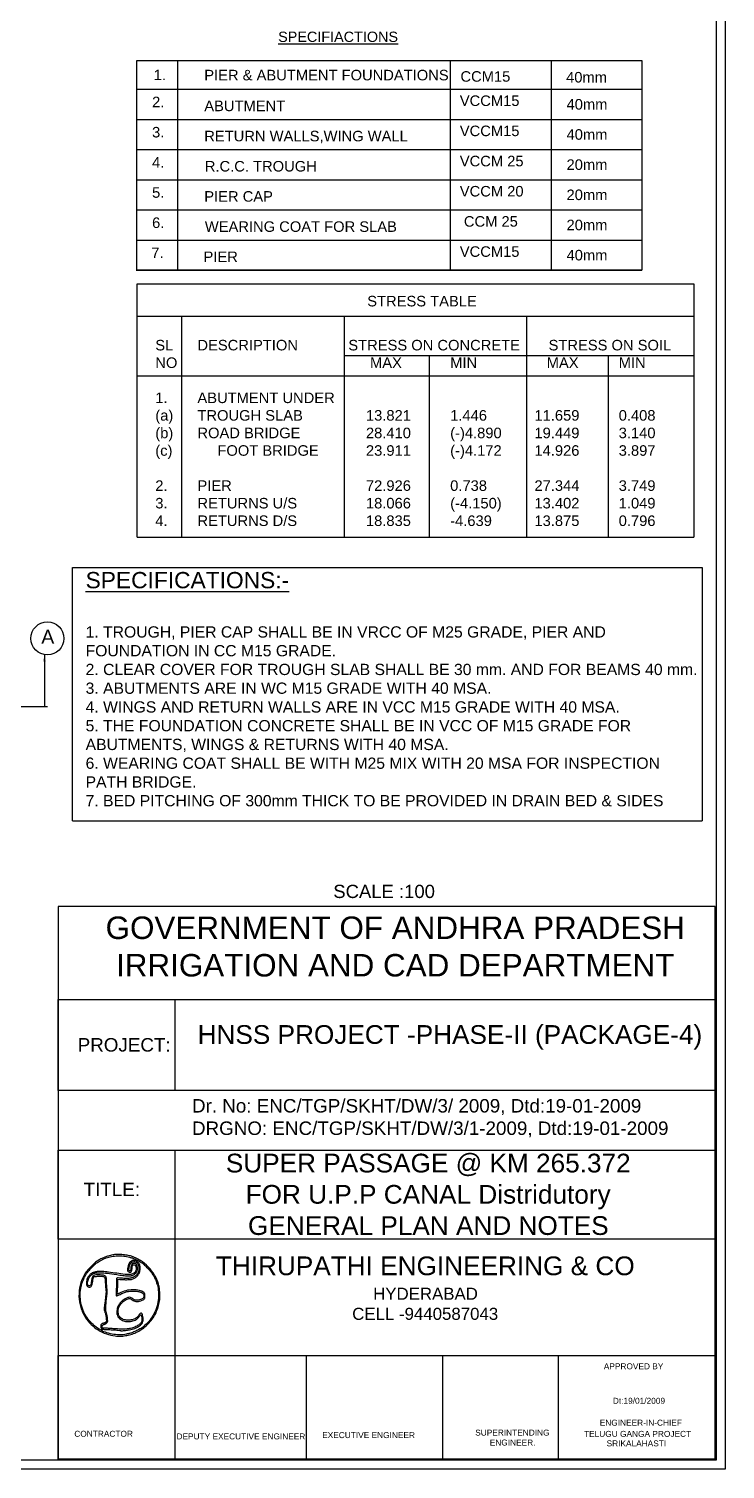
# Model space of a CAD drawing. Header units: millimetres. Extents: x 5124 to 6568637, y 2311 to 91879094.
# Drawn here: x 3454903 to 3464822, y 45928908 to 45949419 of the extents above; entities that cross this region are included whole.
import ezdxf

# ---------------------------------------------------------------- set-up
doc = ezdxf.new("R2010")
doc.units = ezdxf.units.MM
doc.header["$MEASUREMENT"] = 0
doc.linetypes.add('ACAD_ISO10W100', pattern=[18, 12, -3, 0, -3])
doc.layers.add('DRAWING', color=7, linetype='Continuous')
doc.layers.add('TEXT', color=7, linetype='Continuous')
doc.styles.get("Standard").update_dxf_attribs({"font": 'arial.ttf', "height": 120})
doc.dimstyles.get("Standard").update_dxf_attribs({"dimtxt": 200, "dimasz": 110, "dimexe": 0.18, "dimexo": 0.0625, "dimgap": 0.09, "dimtad": 0, "dimtih": 1, "dimtoh": 1, "dimdec": 0, "dimzin": 0, "dimdsep": 46, "dimtxsty": 'Standard', "dimblk": 'OBLIQUE', "dimcen": 0.09, "dimse1": 1, "dimse2": 1, "dimadec": 0, "dimazin": 0, "dimtfac": 1, "dimtdec": 0, "dimtofl": 0, "dimtmove": 0, "dimatfit": 3, "dimfxl": 1, "dimtolj": 1, "dimtzin": 0, "dimarcsym": 0})

# ---------------------------------------------------------------- blocks, each defined once
blk = doc.blocks.new('_Oblique')
at = {"color": 0, "linetype": 'ByBlock', "lineweight": -2}
blk.add_line((-0.5, -0.5), (0.5, 0.5), dxfattribs=at)

msp = doc.modelspace()

# ---------------------------------------------------------------- linework, layer by layer
for points in [[(3456097.6, 45931958.4, 0.011371), (3456034, 45931943, 0.02579), (3455987, 45931927.9, 0.027062), (3455943.1, 45931908.4, 0.013799), (3455890.1, 45931879.6, 0.049276), (3455842.3, 45931845.1, 0.020623), (3455785, 45931790.1, 0.020736), (3455731.2, 45931729.3, 0.039557), (3455694.3, 45931675.7, 0.070595), (3455635.1, 45931528.8, 0.067578), (3455617.9, 45931369.1, 0.067285), (3455643.9, 45931209.9, 0.06891), (3455711.2, 45931064.7, 0.057705), (3455790.3, 45930968.2, 0.054334), (3455890.9, 45930890.2, 0.05355), (3456007.4, 45930834.7, 0.052844), (3456133.6, 45930804.9, 0.040381), (3456204.6, 45930801.6, 0.03202), (3456281, 45930809.3, 0.031364), (3456357.7, 45930826.9, 0.03411), (3456429.4, 45930853.6, 0.075635), (3456573, 45930946.8, 0.073326), (3456684.1, 45931079.4, 0.073591), (3456751.9, 45931238, 0.077104), (3456769.4, 45931406.8, 0.004861), (3456766.6, 45931453.7, 0.019003), (3456763.4, 45931482.5, 0.02286), (3456758.4, 45931508.3, 0.009468), (3456749.4, 45931542.7, 0.065489), (3456693.8, 45931672, 0.057691), (3456604.7, 45931788.7, 0.058022), (3456491.9, 45931881.3, 0.068022), (3456366.5, 45931939.7, 0.035725), (3456303.3, 45931954.4, 0.021943), (3456227.4, 45931963, 0.021989), (3456153.5, 45931964.9, 0.048915)], [(3456336.3, 45931927.3, -0.010053), (3456377.7, 45931915.4, -0.02116), (3456409.2, 45931904.2, -0.022523), (3456438.4, 45931890.9, -0.013074), (3456472.2, 45931872.4, -0.040153), (3456535.5, 45931828.5, -0.032263), (3456596, 45931771.9, -0.031944), (3456649.5, 45931707.4, -0.036921), (3456691.5, 45931639.4, -0.012801), (3456705.7, 45931610.3, -0.018323), (3456716.6, 45931583.7, -0.011926), (3456724.3, 45931561.6, -0.421559), (3456721.9, 45931557.3, 0.438354), (3456721.6, 45931556.5, 0.035377), (3456722.6, 45931554.4, 0.030088), (3456724.4, 45931551.5, 0.016409), (3456727, 45931548.2, -0.136522), (3456739.4, 45931520.4, -0.015322), (3456747.6, 45931450.9, -0.019775), (3456751.2, 45931376.4, -0.035566), (3456747.4, 45931315.4, -0.046854), (3456721.9, 45931204.9, -0.049001), (3456676.4, 45931103, -0.049074), (3456612.1, 45931011.9, -0.047266), (3456530.6, 45930933.9, -0.036649), (3456486.6, 45930904, -0.020541), (3456429.2, 45930874.1, -0.020402), (3456371.5, 45930849.7, -0.050634), (3456327.2, 45930838.1, 0.011096), (3456319, 45930836.6, 0.006376), (3456309.1, 45930834.4, 0.006368), (3456299.2, 45930832, 0.010561), (3456291, 45930829.7, -0.075797), (3456214.6, 45930818.8, -0.036256), (3456115.5, 45930826.8, -0.035773), (3456014.7, 45930849.9, -0.053967), (3455931.9, 45930885.4, -0.043816), (3455838.3, 45930949.4, -0.050353), (3455762, 45931026.2, -0.04992), (3455702, 45931117.2, -0.041857), (3455657.1, 45931223.8, -0.041799), (3455643.9, 45931279.7, -0.022952), (3455636.8, 45931349.7, -0.022835), (3455636, 45931421.3, -0.036198), (3455642.6, 45931482.2, -0.027029), (3455655.3, 45931535.5, -0.021589), (3455674.4, 45931591.3, -0.021847), (3455698, 45931644.3, -0.030803), (3455723.8, 45931689.1, -0.030973), (3455755.4, 45931730.8, -0.014365), (3455801.1, 45931781.2, -0.013732), (3455848, 45931827.4, -0.048124), (3455881.7, 45931853.2, -0.015617), (3455908.5, 45931868.7, -0.006514), (3455945.6, 45931888.1, -0.006284), (3455982.3, 45931906.2, -0.02113), (3456007, 45931916.7, -0.047647), (3456081, 45931936.7, -0.034153), (3456166.4, 45931945.3, -0.033468), (3456254.3, 45931942.2, -0.039389)], [(3456369.5, 45931875.3, 0.079905), (3456354.3, 45931865.9, 0.042826), (3456338.9, 45931850.1, 0.042991), (3456326.7, 45931832.2, 0.097401), (3456321.6, 45931816.8, -0.017144), (3456320.2, 45931808.1, -0.007361), (3456317.8, 45931796.6, -0.007273), (3456314.8, 45931784.5, -0.009527), (3456311.7, 45931773.5, 0.057314), (3456307.9, 45931751.8, 0.105744), (3456310.5, 45931734.2, 0.129803), (3456319.5, 45931721.6, 0.112787), (3456334, 45931714.2, 0.089359), (3456351.2, 45931713, 0.205539), (3456362.3, 45931719.3, 0.119945), (3456369.1, 45931734.9, 0.023277), (3456372.9, 45931765.5, -0.017196), (3456376.5, 45931796.9, -0.101894), (3456382.1, 45931812.3, -0.209902), (3456391.3, 45931818.6, -0.109281), (3456405.5, 45931818.2, -0.199104), (3456423.4, 45931805, -0.104543), (3456432.5, 45931778.4, -0.087788), (3456430.8, 45931746, -0.092435), (3456418, 45931716.8, -0.140361), (3456388.4, 45931692.1, -0.085225), (3456343.8, 45931681, -0.045138), (3456273.8, 45931681.9, -0.010085), (3456155, 45931696.8, 0.001129), (3456039.9, 45931713.3, 0.010475), (3455990, 45931719.3, 0.019654), (3455952.2, 45931721.5, 0.009807), (3455904.3, 45931721.5, 0.021045), (3455853.7, 45931718.4, 0.064199), (3455820.3, 45931710.5, 0.07759), (3455793.6, 45931695.4, 0.04157), (3455765.9, 45931669.4, 0.033858), (3455746.8, 45931645.2, 0.055821), (3455734.6, 45931622.2, 0.056084), (3455727.8, 45931597.2, 0.03454), (3455725.3, 45931566.7, 0.036481), (3455727.1, 45931536, 0.103396), (3455734.2, 45931515.9, 0.148662), (3455746.8, 45931504.6, 0.109578), (3455765.3, 45931500.5, 0.120124), (3455783.6, 45931504.9, 0.145), (3455796.3, 45931517.1, 0.076305), (3455805.3, 45931540.9, 0.015923), (3455813.4, 45931585, -0.009484), (3455817, 45931606.8, -0.012925), (3455821.3, 45931626.4, -0.009784), (3455825.5, 45931642.4, -0.12767), (3455828.6, 45931647.6, -0.187867), (3455840.5, 45931652.9, -0.006627), (3455892, 45931654.4, -0.01166), (3455941.8, 45931654.1, -0.060862), (3455968.9, 45931650, -0.161099), (3455980.1, 45931642.4, -0.110854), (3455986.7, 45931628.4, -0.037878), (3455990.6, 45931600.9, -0.003666), (3455994.5, 45931533.7, 0.004284), (3455996, 45931509.2, 0.004704), (3455997.8, 45931485.4, 0.004401), (3455999.8, 45931465.1, 0.023561), (3456001.4, 45931454.2, -0.066487), (3456002.7, 45931434.7, -0.007257), (3455999.1, 45931389.9, -0.006419), (3455992, 45931324.9, -0.001903), (3455979.4, 45931225.6, 0.0101), (3455976.2, 45931196.1, 0.046767), (3455976.3, 45931179, 0.054451), (3455979.6, 45931163.5, 0.016832), (3455987.8, 45931141, -0.025497), (3455994.1, 45931122.6, -0.017703), (3455999.4, 45931101.4, -0.016989), (3456003.5, 45931078.6, -0.017395), (3456005.9, 45931055.8), (3456009.5, 45931007), (3455986.3, 45930993.9, -0.015536), (3455976.7, 45930988.9, -0.017122), (3455967.2, 45930984.7, -0.016739), (3455958.8, 45930981.7, -0.078777), (3455953.8, 45930980.9, 0.131176), (3455941.6, 45930977.6, 0.136592), (3455932.9, 45930968.8, 0.106124), (3455928.6, 45930954.7, 0.058162), (3455929.2, 45930936.6, 0.016688), (3455931.1, 45930926.5, 0.019181), (3455933.6, 45930917, 0.018627), (3455936.3, 45930909.2, 0.096084), (3455938.7, 45930905.3, 0.155202), (3455942.9, 45930903, 0.015688), (3455954.5, 45930900.9, 0.01847), (3455968.8, 45930899.4, 0.013691), (3455984.7, 45930898.8, -0.011921), (3456038.6, 45930896.8, -0.00413), (3456116.3, 45930891.4, -0.001098), (3456198.6, 45930884.8, -0.118504), (3456209.1, 45930881.4, 0.16291), (3456221.1, 45930878.6, 0.003581), (3456281.2, 45930884.6, 0.008625), (3456339, 45930891.8, 0.028406), (3456376.6, 45930899.3, 0.032579), (3456412.2, 45930911.1, 0.025466), (3456449.1, 45930928.3, 0.026004), (3456481.6, 45930947.7, 0.061344), (3456502.9, 45930966.2, 0.068447), (3456521.6, 45930993.7, 0.076262), (3456531.4, 45931024.3, 0.067476), (3456532.2, 45931059.4, 0.040065), (3456524.2, 45931100.5, 0.044341), (3456516.7, 45931120.2, 0.167899), (3456507.6, 45931129.4, 0.248042), (3456497.2, 45931129, 0.093969), (3456485.7, 45931119.3, -0.014529), (3456449.4, 45931076.9, -0.059632), (3456423.9, 45931054.8, -0.07471), (3456396.9, 45931041.8, -0.031322), (3456357.5, 45931032.4, -0.011719), (3456332.3, 45931028.7, -0.030157), (3456314, 45931027.5, -0.035481), (3456297.4, 45931028.6, -0.022756), (3456278.5, 45931032.1, -0.041651), (3456249.2, 45931041.5, -0.044873), (3456222.7, 45931055.5, -0.048687), (3456201.2, 45931072.5, -0.078972), (3456187.3, 45931091.1, -0.088886), (3456178.7, 45931117.8, -0.038681), (3456176.7, 45931155.1, -0.038538), (3456180.5, 45931193.4, -0.068656), (3456190.2, 45931223.4, -0.047822), (3456207.9, 45931252.4, -0.035478), (3456232.5, 45931280.8, -0.035754), (3456260.5, 45931305.2, -0.052131), (3456288.5, 45931322, -0.030465), (3456318.3, 45931333.7, -0.089851), (3456340.1, 45931336.7, -0.11423), (3456358.4, 45931331.6, -0.067663), (3456376.7, 45931318.1, 0.096235), (3456400, 45931302.9, 0.073317), (3456429.6, 45931295.7, 0.064558), (3456463.6, 45931296.9, 0.048869), (3456499.8, 45931306.6, 0.015923), (3456533.1, 45931320.4, 0.109612), (3456547.3, 45931330.9, 0.141247), (3456553.8, 45931345.3, 0.03256), (3456556.1, 45931372, 0.013265), (3456556, 45931392.9, 0.061516), (3456554.1, 45931404.7, 0.091027), (3456549.8, 45931413.4, 0.050414), (3456541.7, 45931422.2, 0.128873), (3456478.1, 45931454.5, 0.05989), (3456385.2, 45931463.3, 0.055893), (3456283.7, 45931449.3, 0.065288), (3456193.4, 45931413.3, -0.008116), (3456182.5, 45931407.4, -0.012981), (3456172.9, 45931402.8, -0.006773), (3456164.9, 45931399.3, -0.304845), (3456163.2, 45931399.6, -0.211798), (3456162.5, 45931401.6, -0.000838), (3456163.7, 45931425.5, -0.003985), (3456165.4, 45931452.9, -0.002472), (3456167.7, 45931485, 0.004385), (3456170.1, 45931518.5, 0.005065), (3456171.7, 45931550.6, 0.004554), (3456172.6, 45931577.7, 0.029433), (3456172.1, 45931591.4), (3456169.9, 45931614.6), (3456197.2, 45931610.4, 0.022308), (3456212.1, 45931608.8, 0.005402), (3456236.9, 45931607.5, 0.005531), (3456265.4, 45931606.6, 0.005473), (3456294, 45931606.3, 0.006594), (3456334.5, 45931606.9, 0.031106), (3456357.6, 45931608.9, 0.045299), (3456375.9, 45931613.5, 0.025886), (3456397.2, 45931622.1, 0.074598), (3456436.7, 45931648.3, 0.070434), (3456467.7, 45931685.5, 0.07263), (3456486.5, 45931728.6, 0.089071), (3456490.3, 45931772.3, 0.01957), (3456486.2, 45931803.9, 0.056074), (3456480.1, 45931825.1, 0.065261), (3456470, 45931842.6, 0.034277), (3456453.4, 45931861.4, 0.027009), (3456441.9, 45931871.6, 0.068734), (3456432.4, 45931877.3, 0.07176), (3456421.9, 45931880, 0.031521), (3456407.6, 45931880.7, 0.016443), (3456396.7, 45931880.2, 0.015199), (3456385.7, 45931878.9, 0.015395), (3456375.9, 45931877.2, 0.04795)], [(3456433.9, 45931855.4, -0.056619), (3456450.8, 45931838.1, -0.070112), (3456462.1, 45931818.5, -0.063176), (3456468.2, 45931795, -0.036102), (3456469.9, 45931765.7, -0.026103), (3456467.9, 45931735.7, -0.05922), (3456462.5, 45931713.6, -0.061276), (3456452.3, 45931693.9, -0.029698), (3456434.8, 45931671.4, -0.094532), (3456400.7, 45931644.8, -0.069609), (3456355.3, 45931629, -0.05177), (3456295.3, 45931623.4, -0.023109), (3456216, 45931628, 0.014899), (3456176.4, 45931630.9, 0.124815), (3456159, 45931627.3, 0.252886), (3456151.7, 45931617, 0.073732), (3456152.1, 45931596.9, -0.042717), (3456153.2, 45931583.1, -0.005288), (3456152.8, 45931553, -0.006212), (3456151.4, 45931517.3, -0.005103), (3456149.2, 45931479.1, 0.004606), (3456146.7, 45931437.9, 0.010714), (3456145.7, 45931407, 0.007341), (3456145.9, 45931383.6, 0.193504), (3456148.3, 45931377.9, 0.272952), (3456153.4, 45931376.6, 0.017404), (3456168.8, 45931381.6, 0.018882), (3456189.4, 45931390, 0.007944), (3456216.5, 45931402.8, -0.00991), (3456253.1, 45931419.9, -0.029968), (3456278.8, 45931429.5, -0.03192), (3456304.7, 45931435.7, -0.012489), (3456340.9, 45931441, -0.031624), (3456402.4, 45931444.5, -0.042774), (3456457.9, 45931439.4, -0.049658), (3456503.2, 45931426.6, -0.102801), (3456533.9, 45931406.5, -0.146745), (3456539.8, 45931395.4, -0.055372), (3456541.4, 45931377.8, -0.054274), (3456539, 45931359.4, -0.094139), (3456532.7, 45931345.3, -0.119575), (3456519.3, 45931333.5, -0.039208), (3456494.9, 45931323, -0.03788), (3456466.1, 45931315.6, -0.043914), (3456437.9, 45931313.2, -0.027336), (3456421.5, 45931314.1, -0.068469), (3456409.9, 45931317, -0.065144), (3456399.1, 45931323, -0.022939), (3456385.4, 45931334.3, 0.07041), (3456362.2, 45931350, 0.111511), (3456339, 45931355.5, 0.08847), (3456311.8, 45931350.9, 0.032101), (3456275.9, 45931335.3, 0.049567), (3456245.3, 45931315.7, 0.035227), (3456215.2, 45931288.2, 0.034846), (3456188.9, 45931256.3, 0.044392), (3456169.5, 45931223.4, 0.072348), (3456162.1, 45931199.4, 0.020236), (3456157.6, 45931160.1, 0.012952), (3456155.8, 45931120.7, 0.265664), (3456161.2, 45931110.7, -0.115377), (3456163.5, 45931108.4, -0.049412), (3456165.4, 45931104.6, -0.04534), (3456166.7, 45931099.9, -0.044785), (3456167.1, 45931095.1, 0.179828), (3456173.2, 45931078.7, 0.032309), (3456196.5, 45931055, 0.035345), (3456224.6, 45931033.2, 0.067561), (3456250.3, 45931020.7, 0.028537), (3456280, 45931012.7, 0.039847), (3456307.3, 45931009.3, 0.038236), (3456335.6, 45931010.2, 0.023572), (3456368.6, 45931015.3, 0.033201), (3456402.5, 45931024.6, 0.052304), (3456429.9, 45931037.5, 0.054197), (3456453.3, 45931055.3, 0.038969), (3456475.2, 45931079.7, -0.007998), (3456483.6, 45931090.3, -0.011914), (3456491.3, 45931099.3, -0.007046), (3456498, 45931106.4, -0.189724), (3456500.3, 45931107.5, -0.31512), (3456502.2, 45931106.4, -0.012989), (3456505.2, 45931098.7, -0.018519), (3456508.5, 45931089, -0.0116), (3456511.5, 45931077.3, -0.076654), (3456515.2, 45931033.5, -0.116551), (3456503.8, 45930997.2, -0.101292), (3456475.9, 45930966.4, -0.047771), (3456429.6, 45930938.8, -0.047916), (3456369.5, 45930917.2, -0.038807), (3456302, 45930905.5, -0.030246), (3456218.9, 45930902.6, -0.013533), (3456109.7, 45930908.5, 0.003397), (3456074.6, 45930911, 0.003258), (3456038.9, 45930913.2, 0.003226), (3456007.4, 45930914.7, 0.011736), (3455987.4, 45930915), (3455949.6, 45930914.8), (3455949.6, 45930932.7), (3455949.6, 45930946.7), (3455949.6, 45930955.2, -0.255878), (3455950.8, 45930957.4, -0.021331), (3455956.6, 45930960.7, -0.024284), (3455964.2, 45930964.3, -0.016153), (3455973.3, 45930967.6, 0.029102), (3455983.4, 45930971.7, 0.019825), (3455994.5, 45930977.4, 0.020023), (3456004.8, 45930983.8, 0.037497), (3456012.5, 45930989.9, 0.047773), (3456021.3, 45930999.9, 0.109676), (3456025.4, 45931009, 0.059805), (3456026.4, 45931022.2, 0.007063), (3456024.7, 45931051.5, 0.017193), (3456022.5, 45931072.2, 0.01193), (3456018.6, 45931095.4, 0.012048), (3456013.9, 45931117.5, 0.024163), (3456008.8, 45931134.7, -0.021994), (3456002.4, 45931156.2, -0.038871), (3455999.3, 45931174.5, -0.030789), (3455998.7, 45931195.8, -0.009072), (3456000.4, 45931228.3, -0.001709), (3456002.1, 45931251.7, -0.001884), (3456004, 45931274.4, -0.001751), (3456005.7, 45931293.7, -0.009616), (3456006.8, 45931304.1, 0.002783), (3456016.3, 45931380.1, 0.015642), (3456019.8, 45931420.8, 0.027419), (3456019.9, 45931450.5, 0.025052), (3456016.7, 45931480.9, -0.013359), (3456014.1, 45931501, -0.007032), (3456012, 45931526, -0.006991), (3456010.5, 45931551.8, -0.010691), (3456010, 45931574.1, 0.009817), (3456009.1, 45931614.6, 0.054013), (3456005.9, 45931636.2, 0.099692), (3455999.1, 45931650.1, 0.084336), (3455987.1, 45931661.2, 0.111049), (3455965.6, 45931669.3, 0.01671), (3455919.4, 45931674.1, 0.019303), (3455872.2, 45931675.6, 0.061247), (3455840.9, 45931671.6, 0.116126), (3455822.9, 45931662.1, 0.097571), (3455809.6, 45931645.1, 0.067516), (3455800.5, 45931618.8, 0.026486), (3455794.9, 45931580.6, -0.029178), (3455789.8, 45931547.4, -0.08956), (3455781.3, 45931526.5, -0.186289), (3455769.8, 45931518, -0.209405), (3455756.3, 45931520, -0.132851), (3455746.1, 45931530.9, -0.091992), (3455741.1, 45931547.2, -0.064225), (3455741.3, 45931569.3, -0.027894), (3455747.1, 45931598.3, -0.043994), (3455756.9, 45931626.3, -0.055217), (3455770.9, 45931649.8, -0.053692), (3455790.1, 45931670.3, -0.038475), (3455815.4, 45931688.8, -0.115688), (3455855.3, 45931702.2, -0.031518), (3455922.1, 45931704.3, -0.022483), (3456017.5, 45931697, -0.007666), (3456155, 45931678, 0.006179), (3456197.2, 45931672.1, 0.0054), (3456241.4, 45931666.9, 0.005436), (3456281.5, 45931663.1, 0.016056), (3456309.1, 45931661.7, 0.009603), (3456340, 45931661.7, 0.036421), (3456359.3, 45931663.4, 0.048057), (3456375.2, 45931667.7, 0.026799), (3456393.7, 45931675.7, 0.051449), (3456419.5, 45931692.1, 0.079901), (3456437.3, 45931711.5, 0.083725), (3456447.6, 45931734.8, 0.062275), (3456451.1, 45931762.7, 0.027547), (3456450.3, 45931776.8, 0.025908), (3456448, 45931791, 0.027051), (3456444.4, 45931804, 0.042534), (3456439.8, 45931814.7, 0.029286), (3456432.5, 45931826.6, 0.113768), (3456426.1, 45931832.4, 0.10469), (3456417.5, 45931835.1, 0.022841), (3456402, 45931835.8, 0.022154), (3456386.4, 45931835.1, 0.107946), (3456378.1, 45931832.4, 0.118554), (3456371.9, 45931826.7, 0.029201), (3456365, 45931814.6, 0.04357), (3456360.8, 45931804.1, 0.022936), (3456357.4, 45931790.5, 0.022268), (3456355.2, 45931775.7, 0.027017), (3456354.4, 45931761.8, -0.013965), (3456354, 45931746.8, -0.050225), (3456352.5, 45931737.3, -0.097184), (3456349.9, 45931731.9, -0.23583), (3456346.1, 45931730, -0.162421), (3456335.5, 45931733.6, -0.180712), (3456329.8, 45931742.6, -0.084641), (3456329.1, 45931759.3, -0.019045), (3456333.7, 45931787.5, -0.042593), (3456343.8, 45931821.5, -0.090406), (3456358.1, 45931844.8, -0.113659), (3456377.3, 45931858.2, -0.096515), (3456401.7, 45931863, -0.029399), (3456411.1, 45931862.4, -0.028215), (3456420.6, 45931860.7, -0.029397), (3456428.7, 45931858.3, -0.08398)]]:
    msp.add_lwpolyline(points, format="xyb", close=True)
at = {"layer": 'DRAWING'}
for points in [[(3419340.5, 45961234), (3464821.5, 45961234), (3464821.5, 45928907.5), (3419340.5, 45928907.5)], [(3419468.6, 45961105.9), (3464693.4, 45961105.9), (3464693.4, 45929035.6), (3419468.6, 45929035.6)]]:
    msp.add_lwpolyline(points, close=True, dxfattribs=at)
for points in [[(3456448, 45942179.1), (3464373.7, 45942179.1)], [(3455524.9, 45938142), (3464492.6, 45938142)]]:
    msp.add_lwpolyline(points, dxfattribs=at)
at = {"layer": 'DRAWING', "linetype": 'ACAD_ISO10W100', "ltscale": 40}
msp.add_lwpolyline([(3438125, 45939766.5), (3455168.5, 45939766.5)], dxfattribs=at)
at = {"layer": 'TEXT'}
for points in [[(3456443.5, 45948968), (3463634.9, 45948968), (3463634.9, 45945981.5), (3456443.5, 45945981.5)], [(3464679.2, 45936922.1), (3455319.8, 45936922.1), (3455319.8, 45929050.1), (3464679.2, 45929050.1)], [(3455319.8, 45935596), (3464679.2, 45935596), (3464679.2, 45934298.3), (3455319.8, 45934298.3)], [(3455319.8, 45933450.9), (3464679.2, 45933450.9), (3464679.2, 45932184.5), (3455319.8, 45932184.5)], [(3455319.8, 45930527.1), (3464679.2, 45930527.1), (3464679.2, 45929050.1), (3455319.8, 45929050.1)]]:
    msp.add_lwpolyline(points, close=True, dxfattribs=at)
for points in [[(3457022.5, 45948968), (3457022.5, 45945981.5)], [(3460904.9, 45948968), (3460904.9, 45945981.5)], [(3462343.4, 45948968), (3462343.4, 45945981.5)], [(3456448, 45942179.1), (3456448, 45945789), (3464373.7, 45945789), (3464373.7, 45942179.1)], [(3456448, 45945326.3), (3464373.7, 45945326.3)], [(3457077.4, 45945326.3), (3457077.4, 45942179.1)], [(3459396.9, 45945326.3), (3459396.9, 45942179.1)], [(3461990.1, 45945326.3), (3461990.1, 45942179.1)], [(3459396.9, 45944768.7), (3464373.7, 45944768.7)], [(3460607.4, 45944768.7), (3460607.4, 45942179.1)], [(3463155, 45944768.7), (3463155, 45942179.1)], [(3456448, 45944478.7), (3464373.7, 45944478.7)], [(3455524.9, 45938142), (3455524.9, 45941746.7), (3464492.6, 45941746.7), (3464492.6, 45938142)], [(3456981.7, 45935596), (3456981.7, 45934298.3)], [(3456981.7, 45933450.9), (3456981.7, 45929050.1)], [(3458851.9, 45930527.1), (3458851.9, 45929050.1)], [(3460793.8, 45930527.1), (3460793.8, 45929050.1)], [(3462442.5, 45930527.1), (3462442.5, 45929050.1)]]:
    msp.add_lwpolyline(points, dxfattribs=at)
at = {"layer": 'TEXT', "ltscale": 0.02}
for points in [[(3456443.5, 45948559.3), (3463634.9, 45948559.3)], [(3456443.5, 45948129.7), (3463634.9, 45948129.7)], [(3456443.5, 45947700), (3463634.9, 45947700)], [(3456443.5, 45947700), (3463634.9, 45947700)], [(3456443.5, 45947270.4), (3463634.9, 45947270.4)], [(3456443.5, 45946840.7), (3463634.9, 45946840.7)], [(3456432.9, 45946411.1), (3463634.9, 45946411.1)], [(3456432.9, 45945981.5), (3463634.9, 45945981.5)]]:
    msp.add_lwpolyline(points, dxfattribs=at)
at = {"layer": 'TEXT'}
msp.add_circle((3455167.5, 45940739), 235.5, dxfattribs=at)

# ---------------------------------------------------------------- texts
at = {"layer": 'DRAWING'}
msp.add_text('A', height=200, dxfattribs=at).set_placement((3455080.3, 45940661.1))
at = {"layer": 'TEXT'}
for s, height, p in [('SCALE :100', 188.3, (3459239.9, 45937041.3)), ('APPROVED BY', 84.716, (3463092.5, 45930330.4)), ('Dt:19/01/2009', 84.716, (3463221.7, 45929839.3)), ('CONTRACTOR', 84.72, (3455550.9, 45929369.5)), ('TELUGU GANGA PROJECT', 84.716, (3462810.9, 45929368.3)), ('SRIKALAHASTI', 84.716, (3463132.3, 45929232.5))]:
    msp.add_text(s, height=height, dxfattribs=at).set_placement(p)
at = {"layer": 'TEXT', "attachment_point": 1}
for s, insert, char_height, width in [('{\\LSPECIFIACTIONS}', (3458454.3, 45949379.1), 146.667, 1789.482), ('1.', (3456682, 45948838), 150, 249.601), ('PIER & ABUTMENT FOUNDATIONS', (3457402.2, 45948835.2), 150, 4212.829), ('CCM15', (3461051, 45948816), 150, 899.659), ('40mm', (3462555.4, 45948804.6), 150, 899.659), ('2.', (3456658.8, 45948451.8), 150, 249.601), ('VCCM15', (3461041.6, 45948470.3), 150, 899.659), ('ABUTMENT', (3457402.2, 45948396.3), 150, 2023.054), ('40mm', (3462561.9, 45948419.5), 150, 899.659), ('VCCM15', (3461041.6, 45948040.7), 150, 899.659), ('3.', (3456658.8, 45948022.1), 150, 249.601), ('RETURN WALLS,WING WALL', (3457402.2, 45947966.7), 150, 3606.545), ('40mm', (3462561.9, 45947989.8), 150, 899.659), ('4.', (3456658.8, 45947592.5), 150, 249.601), ('R.C.C. TROUGH', (3457410.2, 45947537), 150, 3308.131), ('VCCM 25', (3461041.6, 45947611), 150, 899.659), ('20mm', (3462561.9, 45947560.2), 150, 899.659), ('5.', (3456658.8, 45947162.9), 150, 249.601), ('PIER CAP', (3457402.2, 45947107.4), 150, 3606.545), ('VCCM 20', (3461041.6, 45947181.4), 150, 899.659), ('20mm', (3462561.9, 45947130.5), 150, 899.659), ('6.', (3456658.8, 45946733.2), 150, 249.601), ('WEARING COAT FOR SLAB', (3457410.2, 45946677.7), 150, 3308.131), (' CCM 25', (3461041.6, 45946751.7), 150, 899.659), ('20mm', (3462561.9, 45946700.9), 150, 899.659), ('7.', (3456648.2, 45946303.6), 150, 249.601), ('PIER', (3457391.6, 45946248.1), 150, 3606.545), ('\\pt300;VCCM15', (3461041.6, 45946322.1), 150, 899.659), ('40mm', (3462561.9, 45946271.2), 150, 899.659), ('STRESS TABLE', (3459723.2, 45945616.4), 150, 1550.716), ('SL ^IDESCRIPTION^I      STRESS ON CONCRETE       STRESS ON SOIL^I\\PNO^I^I^I^I^I MAX^I^IMIN^I^I   MAX^IMIN^I\\P\\P1.^IABUTMENT UNDER\\P(a)^ITROUGH SLAB^I^I13.821^I1.446^I^I11.659^I0.408\\P(b)^IROAD BRIDGE^I^I28.410^I(-)4.890^I19.449^I3.140\\P(c)           FOOT BRIDGE^I^I23.911^I(-)4.172^I14.926^I3.897 \\P                                \\P2.^IPIER^I^I^I^I72.926^I0.738^I^I27.344^I3.749\\P3.^IRETURNS U/S^I^I18.066^I(-4.150)^I13.402^I1.049\\P4.^IRETURNS D/S^I^I18.835^I-4.639^I^I13.875^I0.796', (3456704.6, 45944989.6), 150, 8381.404), ('{\\H1.4486x;\\LSPECIFICATIONS:-\\P\\P}1. TROUGH, PIER CAP SHALL BE IN VRCC OF M25 GRADE, PIER AND FOUNDATION IN CC M15 GRADE. \\P2. CLEAR COVER FOR TROUGH SLAB SHALL BE 30 mm. AND FOR BEAMS 40 mm. \\P3. ABUTMENTS ARE IN WC M15 GRADE WITH 40 MSA. \\P4. WINGS AND RETURN WALLS ARE IN VCC M15 GRADE WITH 40 MSA. \\P5. THE FOUNDATION CONCRETE SHALL BE IN VCC OF M15 GRADE FOR ABUTMENTS, WINGS & RETURNS WITH 40 MSA. \\P6. WEARING COAT SHALL BE WITH M25 MIX WITH 20 MSA FOR INSPECTION PATH BRIDGE. \\P7. BED PITCHING OF 300mm THICK TO BE PROVIDED IN DRAIN BED & SIDES ', (3455712, 45941684.2), 160.174, 8796.395), ('PROJECT:', (3455599.1, 45935046.5), 191.73, 1788.899), ('Dr. No: ENC/TGP/SKHT/DW/3/ 2009, Dtd:19-01-2009\\PDRGNO: ENC/TGP/SKHT/DW/3/1-2009, Dtd:19-01-2009', (3457227, 45934178.5), 191.729, 7483.798), ('\\pi1277.3;SUPER PASSAGE @ KM 265.372                  \\P\\pi1559.2;FOR U.P.P CANAL Distridutory                            \\P\\pi1592.9;GENERAL PLAN AND NOTES', (3456432, 45933400), 266.871, 8284.406), ('TITLE:', (3455683.9, 45932987.5), 191.73, 1039.673), ('\\pi1172.1;THIRUPATHI ENGINEERING & CO\\P\\pi3412.2;{\\H0.64302x;HYDERABAD\\P\\pi3113.9;CELL -9440587043}', (3456395.2, 45931936.7), 266.871, 8284.406), ('ENGINEER-IN-CHIEF  ', (3463034.7, 45929612), 84.716, 1492.265), ('DEPUTY EXECUTIVE ENGINEER  ', (3457006.5, 45929416.6), 84.716, 2379.31), ('  EXECUTIVE ENGINEER  ', (3459015.5, 45929434.9), 84.716, 2379.31), ('\\pi223.16;SUPERINTENDING \\P\\pi430.44;ENGINEER.', (3461037.8, 45929470.7), 84.716, 1492.265)]:
    msp.add_mtext(s, dxfattribs=dict(at, insert=insert, char_height=char_height, width=width))
at = {"layer": 'TEXT', "color": 7, "width": 9132.992, "attachment_point": 5}
for s, insert, char_height in [('GOVERNMENT OF ANDHRA PRADESH\\PIRRIGATION AND CAD DEPARTMENT', (3460122.2, 45936348.6), 320.245), ('HNSS PROJECT -PHASE-II (PACKAGE-4)', (3460900.5, 45935057.3), 266.871)]:
    msp.add_mtext(s, dxfattribs=dict(at, insert=insert, char_height=char_height))

# ---------------------------------------------------------------- leaders
at = {"layer": 'TEXT'}
msp.add_leader([(3455126.8, 45940507), (3455126.8, 45939766.5)], dimstyle='Standard', override={"dimasz": 95, "dimgap": 0.09, "dimtad": 0, "dimarcsym": 1}, dxfattribs=at)

doc.saveas('drawing.dxf')
